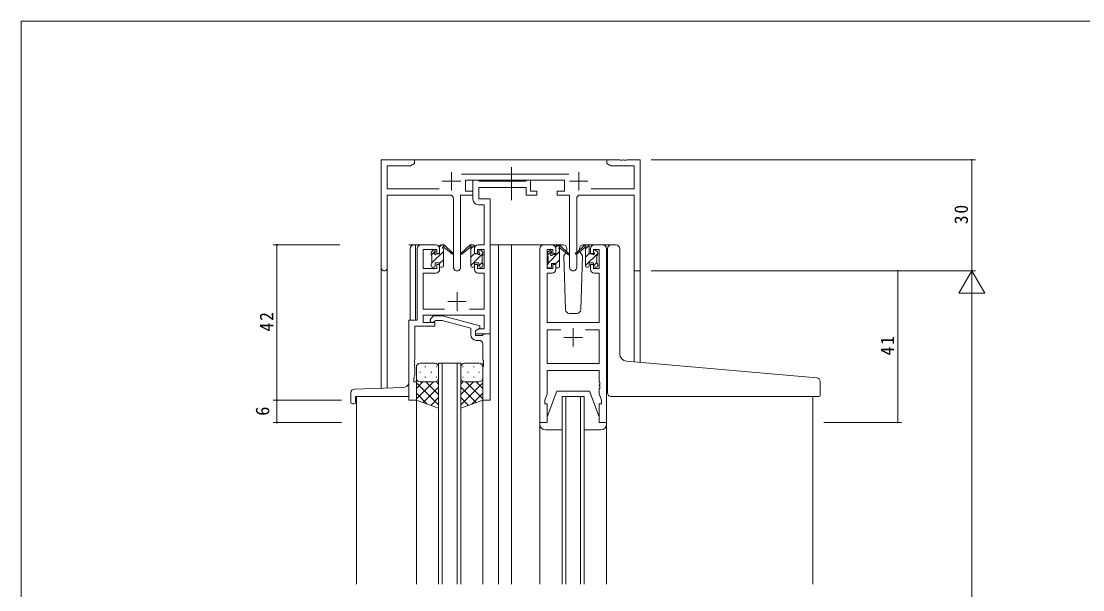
# Model space of a CAD drawing. Units: millimetres on the paper. Extents: x -420 to 373, y -297 to 267.
# Drawn here: x -417.7 to -130.6, y 110.7 to 264.4 of the extents above; entities that cross this region are included whole.
import ezdxf
from ezdxf.enums import TextEntityAlignment as Align

# ---------------------------------------------------------------- set-up
doc = ezdxf.new("R2010")
doc.units = ezdxf.units.MM
doc.linetypes.add('CHAIN2', pattern=[12, 9, -1, 1, -1])
for name, color, linetype, lineweight in [('0-1_YKK_ZWAK', 7, 'Continuous', 9), ('0-3_YKK_12', 2, 'Continuous', 9), ('0-4_YKK_D', 6, 'Continuous', 9), ('0-6_YKK_13', 4, 'Continuous', 9), ('0-7_YKK_11', 7, 'Continuous', 9)]:
    doc.layers.add(name, color=color, linetype=linetype, lineweight=lineweight)
doc.styles.add('ＭＳ ゴシック', font='')
doc.styles.get('ＭＳ ゴシック').set_extended_font_data('MS Gothic')

msp = doc.modelspace()

# ---------------------------------------------------------------- linework, layer by layer
at = {"layer": '0-1_YKK_ZWAK'}
for p in [(-417.7, -260.6), (352.3, 264.4)]:
    msp.add_line(p, (-417.7, 264.4), dxfattribs=at)
at = {"layer": '0-3_YKK_12'}
for p, q in [((-311.85, 226.906), (-258.85, 226.906)), ((-307.85, 203.906), (-312.852, 203.906)), ((-290.85, 203.906), (-285.15, 203.906)), ((-288.65, 203.906), (-288.65, 112.156)), ((-285.15, 203.906), (-276.45, 203.906)), ((-285.15, 203.906), (-285.15, 112.156)), ((-260.45, 203.906), (-258.21, 203.906)), ((-320.35, 165.192), (-320.35, 197.721)), ((-318.72, 165.249), (-318.72, 197.721)), ((-251.957, 172.308), (-251.98, 196.906)), ((-250.35, 196.906), (-251.98, 196.906)), ((-250.35, 196.906), (-250.35, 172.168)), ((-304.852, 171.906), (-298.852, 171.906)), ((-304.852, 112.156), (-304.852, 171.906)), ((-303.852, 171.906), (-303.852, 112.156)), ((-299.852, 112.156), (-299.852, 171.906)), ((-298.852, 171.906), (-298.852, 112.156)), ((-327.05, 162.906), (-327.05, 112.156)), ((-310.85, 162.406), (-310.85, 112.156)), ((-292.852, 162.406), (-292.852, 112.156)), ((-271.45, 162.906), (-265.45, 162.906)), ((-271.45, 112.156), (-271.45, 162.906)), ((-270.45, 162.906), (-270.45, 112.156)), ((-266.45, 112.156), (-266.45, 162.906)), ((-265.45, 162.906), (-265.45, 112.156)), ((-203.65, 162.89), (-203.65, 112.156)), ((-277.45, 156.206), (-277.45, 112.156)), ((-259.45, 156.206), (-259.45, 112.156))]:
    msp.add_line(p, q, dxfattribs=at)
at = {"layer": '0-4_YKK_D'}
for p, q in [((-247.35, 226.906), (-159.65, 226.906)), ((-160.65, 196.906), (-160.65, 226.906)), ((-331.55, 203.906), (-349.55, 203.906)), ((-348.55, 161.906), (-348.55, 203.906)), ((-247.35, 196.906), (-159.65, 196.906)), ((-247.35, 196.906), (-159.65, 196.906)), ((-200.65, 196.906), (-179.65, 196.906)), ((-180.65, 155.906), (-180.65, 196.906)), ((-160.65, 196.906), (-164.15, 190.844)), ((-160.65, 196.906), (-157.15, 190.844)), ((-160.65, 196.906), (-160.65, 184.781)), ((-164.15, 190.844), (-157.15, 190.844)), ((-160.65, 189.906), (-160.65, -146.094)), ((-331.09, 161.906), (-349.55, 161.906)), ((-331.55, 161.906), (-349.55, 161.906)), ((-348.55, 161.906), (-348.55, 155.906)), ((-331.09, 155.906), (-349.55, 155.906)), ((-200.65, 155.906), (-179.65, 155.906))]:
    msp.add_line(p, q, dxfattribs=at)
for centre, start, end in [((-160.65, 226.906), 90, 270), ((-160.65, 226.906), 270, 90), ((-348.55, 203.906), 90, 270), ((-348.55, 203.906), 270, 90), ((-180.65, 196.906), 90, 270), ((-180.65, 196.906), 270, 90), ((-348.55, 161.906), 90, 270), ((-348.55, 161.906), 90, 270), ((-348.55, 161.906), 270, 90), ((-348.55, 161.906), 270, 90), ((-348.55, 155.906), 90, 270), ((-348.55, 155.906), 270, 90), ((-180.65, 155.906), 90, 270), ((-180.65, 155.906), 270, 90)]:
    msp.add_arc(centre, 0.106, start, end, dxfattribs=at)
at = {"layer": '0-6_YKK_13', "linetype": 'CHAIN2'}
msp.add_line((-285.152, 215.976), (-285.152, 225.963), dxfattribs=at)
at = {"layer": '0-6_YKK_13'}
for p, q in [((-311.05, 203.906), (-311.55, 203.906)), ((-311.05, 183.536), (-311.05, 203.906)), ((-304.551, 203.394), (-304.039, 203.906)), ((-304.251, 203.906), (-303.46, 203.906)), ((-303.551, 203.406), (-303.551, 203.906)), ((-303.267, 203.835), (-301.084, 201.788)), ((-296.434, 203.835), (-298.616, 201.788)), ((-295.45, 203.906), (-296.24, 203.906)), ((-296.15, 203.406), (-296.15, 203.906)), ((-271.163, 203.906), (-274.15, 203.906)), ((-265.404, 203.835), (-267.586, 201.787)), ((-262.75, 203.906), (-265.737, 203.906)), ((-264.42, 203.906), (-265.21, 203.906)), ((-265.12, 203.406), (-265.12, 203.906)), ((-258.153, 203.907), (-256.853, 203.907)), ((-312.55, 183.536), (-312.55, 202.906)), ((-306.851, 201.206), (-306.851, 201.806)), ((-306.829, 201.116), (-305.751, 202.194)), ((-306.763, 202.018), (-306.263, 202.518)), ((-306.651, 199.049), (-303.551, 202.149)), ((-306.651, 198.906), (-306.651, 201.006)), ((-305.751, 202.306), (-305.751, 201.967)), ((-305.29, 201.506), (-304.551, 201.506)), ((-304.551, 201.506), (-304.551, 203.606)), ((-303.551, 198.206), (-303.551, 202.806)), ((-301.117, 201.443), (-303.257, 203.139)), ((-298.583, 201.443), (-296.443, 203.139)), ((-296.15, 202.815), (-295.197, 203.767)), ((-296.15, 198.206), (-296.15, 202.806)), ((-296.15, 198.325), (-292.85, 201.625)), ((-296.15, 200.57), (-295.15, 201.57)), ((-295.15, 201.506), (-295.15, 203.606)), ((-294.411, 201.506), (-295.15, 201.506)), ((-293.95, 202.306), (-293.95, 201.967)), ((-292.938, 202.018), (-293.438, 202.518)), ((-293.05, 198.906), (-293.05, 201.006)), ((-292.85, 201.206), (-292.85, 201.806)), ((-275.45, 201.064), (-274.354, 202.159)), ((-275.45, 201.006), (-275.45, 201.606)), ((-275.362, 201.818), (-274.862, 202.318)), ((-275.25, 199.019), (-272.15, 202.119)), ((-274.35, 202.106), (-274.35, 201.767)), ((-273.889, 201.306), (-273.15, 201.306)), ((-273.15, 203.364), (-272.808, 203.706)), ((-273.15, 201.306), (-273.15, 203.406)), ((-272.85, 203.706), (-272.059, 203.706)), ((-272.15, 203.206), (-272.15, 203.706)), ((-272.15, 198.006), (-272.15, 202.606)), ((-271.866, 203.635), (-269.683, 201.588)), ((-269.716, 201.243), (-271.856, 202.939)), ((-270.55, 201.704), (-270.993, 200.938)), ((-270.145, 202.406), (-270.364, 202.026)), ((-270.164, 202.941), (-270.145, 202.406)), ((-267.553, 201.443), (-265.413, 203.139)), ((-266.755, 202.406), (-266.736, 202.941)), ((-266.606, 202.147), (-266.755, 202.406)), ((-265.908, 200.938), (-266.606, 202.147)), ((-265.12, 202.815), (-264.167, 203.767)), ((-265.12, 198.206), (-265.12, 202.806)), ((-265.12, 198.324), (-261.82, 201.624)), ((-265.12, 200.569), (-264.12, 201.569)), ((-264.12, 201.506), (-264.12, 203.606)), ((-263.381, 201.506), (-264.12, 201.506)), ((-262.92, 202.306), (-262.92, 201.967)), ((-261.908, 202.018), (-262.408, 202.518)), ((-262.02, 198.906), (-262.02, 201.006)), ((-261.82, 201.206), (-261.82, 201.806)), ((-255.853, 174.482), (-255.853, 202.907)), ((-306.851, 198.206), (-306.851, 198.706)), ((-305.751, 199.106), (-304.551, 199.106)), ((-305.751, 199.106), (-305.751, 198.206)), ((-304.551, 198.904), (-303.551, 199.904)), ((-304.551, 199.106), (-304.551, 198.206)), ((-295.15, 199.106), (-295.15, 198.206)), ((-293.95, 199.106), (-295.15, 199.106)), ((-293.95, 198.279), (-293.05, 199.179)), ((-293.95, 199.106), (-293.95, 198.206)), ((-292.85, 198.206), (-292.85, 198.706)), ((-275.45, 198.006), (-275.45, 198.506)), ((-275.25, 198.706), (-275.25, 200.806)), ((-274.35, 198.906), (-273.15, 198.906)), ((-274.35, 198.906), (-274.35, 198.006)), ((-273.15, 198.874), (-272.15, 199.874)), ((-273.15, 198.906), (-273.15, 198.006)), ((-270.993, 200.938), (-270.484, 186.371)), ((-266.416, 186.371), (-265.908, 200.938)), ((-264.12, 199.106), (-264.12, 198.206)), ((-262.92, 199.106), (-264.12, 199.106)), ((-262.92, 198.279), (-262.02, 199.179)), ((-262.92, 199.106), (-262.92, 198.206)), ((-261.82, 198.206), (-261.82, 198.706)), ((-306.051, 197.906), (-306.551, 197.906)), ((-303.851, 197.906), (-304.251, 197.906)), ((-295.85, 197.906), (-295.45, 197.906)), ((-293.65, 197.906), (-293.15, 197.906)), ((-274.65, 197.706), (-275.15, 197.706)), ((-272.45, 197.706), (-272.85, 197.706)), ((-264.82, 197.906), (-264.42, 197.906)), ((-262.62, 197.906), (-262.12, 197.906)), ((-269.484, 185.406), (-267.416, 185.406)), ((-202.566, 167.987), (-254.027, 172.49)), ((-310.852, 170.906), (-310.852, 167.906)), ((-309.932, 169.542), (-309.732, 169.542)), ((-305.852, 171.906), (-309.852, 171.906)), ((-308.517, 170.957), (-308.317, 170.957)), ((-306.902, 169.542), (-306.702, 169.542)), ((-305.487, 170.957), (-305.287, 170.957)), ((-304.852, 167.906), (-304.852, 170.906)), ((-298.854, 167.906), (-298.854, 170.906)), ((-298.219, 170.957), (-298.419, 170.957)), ((-297.854, 171.906), (-293.854, 171.906)), ((-296.804, 169.542), (-297.004, 169.542)), ((-295.189, 170.957), (-295.389, 170.957)), ((-293.774, 169.542), (-293.974, 169.542)), ((-292.854, 170.906), (-292.854, 167.906)), ((-259.45, 168.89), (-259.45, 169.705)), ((-310.852, 161.906), (-310.852, 167.906)), ((-309.06, 166.906), (-310.852, 165.114)), ((-306.232, 166.906), (-310.852, 162.286)), ((-310.852, 166.638), (-304.852, 160.638)), ((-309.852, 166.906), (-306.252, 166.906)), ((-309.452, 166.906), (-305.852, 166.906)), ((-308.517, 168.127), (-308.317, 168.127)), ((-308.292, 166.906), (-304.852, 163.466)), ((-305.52, 166.963), (-304.852, 166.294)), ((-305.487, 168.127), (-305.287, 168.127)), ((-304.852, 168.127), (-304.852, 159.763)), ((-298.854, 168.127), (-298.854, 159.763)), ((-298.186, 166.963), (-298.854, 166.294)), ((-295.414, 166.906), (-298.854, 163.466)), ((-292.854, 166.638), (-298.854, 160.638)), ((-298.219, 168.127), (-298.419, 168.127)), ((-294.254, 166.906), (-297.854, 166.906)), ((-297.474, 166.906), (-292.854, 162.286)), ((-293.854, 166.906), (-297.454, 166.906)), ((-295.189, 168.127), (-295.389, 168.127)), ((-294.646, 166.906), (-292.854, 165.114)), ((-292.854, 161.906), (-292.854, 167.906)), ((-201.653, 163.207), (-201.653, 166.991)), ((-328.55, 161.206), (-328.55, 163.94)), ((-314.48, 165.397), (-327.585, 164.94)), ((-310.852, 163.809), (-307.891, 160.848)), ((-304.852, 165.457), (-309.048, 161.262)), ((-298.854, 165.457), (-294.658, 161.262)), ((-292.854, 163.809), (-295.815, 160.848)), ((-275.45, 157.406), (-272.85, 164.406)), ((-272.85, 164.406), (-264.05, 164.406)), ((-261.45, 157.406), (-264.05, 164.406)), ((-328.25, 160.906), (-327.65, 160.906)), ((-312.85, 162.906), (-327.35, 162.906)), ((-327.35, 161.206), (-327.35, 162.906)), ((-304.852, 159.763), (-310.852, 161.906)), ((-304.852, 162.629), (-306.964, 160.517)), ((-298.854, 162.629), (-296.742, 160.517)), ((-298.854, 159.763), (-292.854, 161.906)), ((-258.153, 162.907), (-201.953, 162.907)), ((-277.45, 155.906), (-275.45, 155.906)), ((-277.45, 155.406), (-277.45, 155.906)), ((-275.45, 155.906), (-275.45, 157.406)), ((-261.45, 157.406), (-261.45, 155.906)), ((-261.45, 155.906), (-259.45, 155.906)), ((-259.45, 155.906), (-259.45, 155.406)), ((-271.45, 153.906), (-275.95, 153.906)), ((-260.95, 153.906), (-265.45, 153.906))]:
    msp.add_line(p, q, dxfattribs=at)
msp.add_lwpolyline([(-259.153, 163.907), (-259.153, 172.938), (-259.153, 202.907)], dxfattribs=at)
for centre, radius, start, end in [((-311.55, 202.906), 1, 90, 180), ((-304.251, 203.606), 0.3, 90, 180), ((-303.46, 203.606), 0.3, 49.8974, 90), ((-296.24, 203.606), 0.3, 90, 130.10258), ((-295.45, 203.606), 0.3, 0, 90), ((-271.163, 202.906), 1, 2, 90), ((-265.737, 202.906), 1, 90, 178), ((-265.21, 203.606), 0.3, 90, 130.10258), ((-264.42, 203.606), 0.3, 0, 90), ((-258.153, 202.907), 1, 90, 180), ((-256.853, 202.907), 1, 0, 90), ((-306.551, 201.806), 0.3, 135, 180), ((-306.651, 201.206), 0.2, 180, 270), ((-306.051, 202.306), 0.3, 0, 135), ((-305.751, 201.506), 0.25, 123.05573, 326.94426), ((-306.051, 201.967), 0.3, 303.05573, 0), ((-305.29, 201.206), 0.3, 90, 146.94426), ((-303.551, 203.206), 0.2, 20.88332, 233.1301), ((-303.851, 202.806), 0.3, 0, 53.1301), ((-303.083, 203.384), 0.3, 200.88332, 234.62001), ((-301.001, 201.606), 0.2, 234.62001, 114.62001), ((-298.699, 201.606), 0.2, 65.37997, 305.37997), ((-296.617, 203.384), 0.3, 305.37997, 339.11667), ((-296.15, 203.206), 0.2, 306.86989, 159.11667), ((-295.85, 202.806), 0.3, 126.86989, 180), ((-294.411, 201.206), 0.3, 33.05573, 90), ((-293.95, 201.506), 0.25, 213.05573, 56.94426), ((-293.65, 202.306), 0.3, 45, 180), ((-293.65, 201.967), 0.3, 180, 236.94426), ((-293.05, 201.206), 0.2, 270, 0), ((-293.15, 201.806), 0.3, 0, 45), ((-275.15, 201.606), 0.3, 135, 180), ((-275.25, 201.006), 0.2, 180, 270), ((-274.65, 202.106), 0.3, 0, 135), ((-274.35, 201.306), 0.25, 123.05573, 326.94426), ((-274.65, 201.767), 0.3, 303.05573, 0), ((-273.889, 201.006), 0.3, 90, 146.94426), ((-272.85, 203.406), 0.3, 90, 180), ((-272.15, 203.006), 0.2, 20.88332, 233.1301), ((-272.45, 202.606), 0.3, 0, 53.1301), ((-272.059, 203.406), 0.3, 49.8974, 90), ((-271.682, 203.184), 0.3, 200.88332, 234.62001), ((-269.6, 201.406), 0.2, 234.62001, 114.62001), ((-267.669, 201.606), 0.2, 65.37997, 305.37997), ((-265.587, 203.384), 0.3, 305.37997, 339.11667), ((-265.12, 203.206), 0.2, 306.86989, 159.11667), ((-264.82, 202.806), 0.3, 126.86989, 180), ((-263.381, 201.206), 0.3, 33.05573, 90), ((-262.92, 201.506), 0.25, 213.05573, 56.94426), ((-262.62, 202.306), 0.3, 45, 180), ((-262.62, 201.967), 0.3, 180, 236.94426), ((-262.02, 201.206), 0.2, 270, 0), ((-262.12, 201.806), 0.3, 0, 45), ((-306.651, 198.706), 0.2, 90, 180), ((-306.551, 198.206), 0.3, 180, 270), ((-306.051, 198.206), 0.3, 270, 0), ((-304.251, 198.206), 0.3, 180, 270), ((-303.851, 198.206), 0.3, 270, 0), ((-295.85, 198.206), 0.3, 180, 270), ((-295.45, 198.206), 0.3, 270, 0), ((-293.65, 198.206), 0.3, 180, 270), ((-293.15, 198.206), 0.3, 270, 0), ((-293.05, 198.706), 0.2, 0, 90), ((-275.25, 198.506), 0.2, 90, 180), ((-264.82, 198.206), 0.3, 180, 270), ((-264.42, 198.206), 0.3, 270, 0), ((-262.62, 198.206), 0.3, 180, 270), ((-262.12, 198.206), 0.3, 270, 0), ((-262.02, 198.706), 0.2, 0, 90), ((-275.15, 198.006), 0.3, 180, 270), ((-274.65, 198.006), 0.3, 270, 0), ((-272.85, 198.006), 0.3, 180, 270), ((-272.45, 198.006), 0.3, 270, 0), ((-269.484, 186.406), 1, 182, 270), ((-267.416, 186.406), 1, 270, 358), ((-253.853, 174.482), 2, 180, 264.99998), ((-309.852, 170.906), 1, 90, 180), ((-305.852, 170.906), 1, 0, 90), ((-297.854, 170.906), 1, 90, 180), ((-293.854, 170.906), 1, 0, 90), ((-309.852, 167.906), 1, 180, 270), ((-309.852, 167.906), 1, 180, 270), ((-305.852, 167.906), 1, 270, 0), ((-305.852, 167.906), 1, 270, 0), ((-297.854, 167.906), 1, 180, 270), ((-297.854, 167.906), 1, 180, 270), ((-293.854, 167.906), 1, 270, 0), ((-293.854, 167.906), 1, 270, 0), ((-202.653, 166.991), 1, 0, 85), ((-327.55, 163.94), 1, 91.99998, 180), ((-314.55, 167.396), 2, 272, 328.2117), ((-258.153, 163.907), 1, 180, 224.427), ((-328.25, 161.206), 0.3, 180, 270), ((-327.65, 161.206), 0.3, 270, 0), ((-258.153, 163.907), 1, 224.427, 238.63301), ((-258.153, 163.907), 1, 224.427, 270), ((-201.953, 163.207), 0.3, 270, 0), ((-275.95, 155.406), 1.5, 180, 270), ((-260.95, 155.406), 1.5, 270, 0)]:
    msp.add_arc(centre, radius, start, end, dxfattribs=at)
at = {"layer": '0-7_YKK_11'}
for p, q in [((-303.85, 221.106), (-298.85, 221.106)), ((-301.35, 223.606), (-301.35, 218.606)), ((-269.648, 223.036), (-298.658, 223.036)), ((-269.45, 221.106), (-264.45, 221.106)), ((-266.95, 223.606), (-266.95, 218.606)), ((-300.8, 216.406), (-300.8, 197.856)), ((-267.5, 197.856), (-267.5, 216.406)), ((-305.55, 203.906), (-309.65, 203.906)), ((-276.45, 203.906), (-274.15, 203.906)), ((-262.75, 203.906), (-260.45, 203.906)), ((-299.85, 191.106), (-299.85, 186.106)), ((-302.35, 188.606), (-297.35, 188.606)), ((-268.45, 181.406), (-268.45, 176.406)), ((-265.1, 180.976), (-261.38, 180.976)), ((-293.852, 178.106), (-294.652, 178.106)), ((-270.95, 178.906), (-265.95, 178.906))]:
    msp.add_line(p, q, dxfattribs=at)
for points in [[(-304.701, 219.036), (-318.72, 219.036), (-318.72, 225.276), (-312.441, 225.276), (-311.35, 225.906), (-311.35, 226.906), (-320.35, 226.906), (-320.35, 197.721)], [(-266.5, 217.406), (-251.98, 217.406), (-251.98, 196.906), (-250.35, 196.906), (-250.35, 226.906), (-253.892, 226.906), (-254.075, 226.786), (-254.625, 226.786), (-254.808, 226.906), (-254.892, 226.906), (-255.075, 226.786), (-255.625, 226.786), (-255.808, 226.906), (-259.35, 226.906), (-259.35, 225.906), (-258.259, 225.276), (-251.98, 225.276), (-251.98, 219.036), (-263.6, 219.036)], [(-310.65, 202.906), (-310.65, 183.536), (-312.85, 183.536), (-312.85, 161.906), (-310.85, 161.906), (-310.85, 166.906), (-311.55, 166.906), (-311.55, 167.906), (-311.22, 168.813), (-311.22, 170.948), (-311.34, 171.131), (-311.34, 171.681), (-311.22, 171.864), (-311.22, 171.948), (-311.34, 172.131), (-311.34, 172.681), (-311.22, 172.864), (-311.22, 181.906), (-305.85, 181.906), (-305.85, 182.906), (-309.02, 182.906), (-309.02, 184.906), (-292.48, 184.906), (-292.48, 181.206), (-293.984, 181.206), (-294.85, 180.706), (-294.85, 179.906), (-290.85, 179.906), (-290.85, 203.906), (-290.85, 216.406), (-293.92, 216.406), (-293.92, 219.476), (-281.15, 219.476), (-281.15, 217.406), (-278.25, 217.406), (-278.25, 218.406), (-279.95, 218.406), (-279.95, 221.406), (-280.85, 221.406), (-281.125, 221.226)], [(-298.9, 197.856), (-298.9, 217.406), (-295.55, 217.406), (-295.55, 218.406), (-297.55, 218.406), (-297.55, 221.406), (-270.75, 221.406), (-270.75, 218.406), (-272.75, 218.406), (-272.75, 217.406), (-269.4, 217.406), (-269.4, 197.856)], [(-281.125, 221.226), (-281.308, 221.106), (-293.762, 221.106), (-293.945, 221.226), (-294.22, 221.406), (-295.55, 221.406), (-295.55, 216.276)], [(-318.72, 197.721), (-318.72, 217.406), (-301.8, 217.406)], [(-294.05, 214.776), (-292.48, 214.776), (-292.48, 203.906), (-294.15, 203.906)], [(-304.55, 197.306), (-304.55, 198.606), (-305.35, 198.606), (-305.35, 197.506), (-309.02, 197.506), (-309.02, 202.706), (-305.35, 202.706), (-305.35, 201.606), (-304.55, 201.606), (-304.55, 202.906)], [(-295.15, 202.906), (-295.15, 201.606), (-294.35, 201.606), (-294.35, 202.706), (-292.48, 202.706), (-292.48, 197.506), (-294.35, 197.506), (-294.35, 198.606), (-295.15, 198.606), (-295.15, 197.306)], [(-259.45, 202.906), (-259.45, 155.906), (-261.45, 155.906), (-261.45, 160.906), (-260.75, 160.906), (-260.75, 161.906), (-261.38, 163.637), (-261.38, 164.948), (-261.26, 165.131), (-261.26, 165.681), (-261.38, 165.864), (-261.38, 165.948), (-261.26, 166.131), (-261.26, 166.681), (-261.38, 166.864), (-261.38, 169.906), (-275.52, 169.906), (-275.52, 163.637), (-276.15, 161.906), (-276.15, 160.906), (-275.45, 160.906), (-275.45, 155.906), (-277.45, 155.906), (-277.45, 202.906)], [(-273.15, 202.906), (-273.15, 201.606), (-273.95, 201.606), (-273.95, 202.706), (-275.45, 202.706), (-275.45, 197.506), (-273.95, 197.506), (-273.95, 198.606), (-273.15, 198.606), (-273.15, 197.306)], [(-263.75, 197.306), (-263.75, 198.606), (-262.95, 198.606), (-262.95, 197.506), (-261.45, 197.506), (-261.45, 202.706), (-262.95, 202.706), (-262.95, 201.606), (-263.75, 201.606), (-263.75, 202.906)], [(-303.201, 186.536), (-309.02, 186.536), (-309.02, 196.306), (-305.55, 196.306)], [(-294.15, 196.306), (-292.48, 196.306), (-292.48, 186.536), (-296.5, 186.536)], [(-274.15, 196.306), (-275.52, 196.306), (-275.52, 182.906), (-261.38, 182.906), (-261.38, 196.306), (-262.75, 196.306)], [(-306.976, 183.93), (-306.201, 184.706), (-303.755, 184.706), (-293.652, 181.999), (-293.652, 181.399), (-294.852, 180.706), (-294.852, 179.406), (-293.052, 179.406), (-292.852, 179.606), (-292.552, 179.906), (-290.852, 179.906)], [(-296.152, 179.606), (-296.152, 181.426), (-303.913, 183.506), (-305.703, 183.506), (-306.128, 183.082)], [(-265.1, 180.976), (-261.38, 180.976), (-261.38, 171.836), (-275.52, 171.836), (-275.52, 180.976), (-271.801, 180.976)], [(-290.852, 179.906), (-290.852, 161.906), (-292.852, 161.906), (-292.852, 170.948), (-292.732, 171.131), (-292.732, 171.681), (-292.852, 171.864), (-292.852, 171.948), (-292.732, 172.131), (-292.732, 172.681), (-292.852, 172.864), (-292.852, 177.106)]]:
    msp.add_lwpolyline(points, dxfattribs=at)
for centre, radius, start, end in [((-301.8, 216.406), 1, 0, 89.99998), ((-294.05, 216.276), 1.5, 180, 269.99998), ((-266.5, 216.406), 1, 90, 179.99998), ((-309.65, 202.906), 1, 90, 179.99998), ((-305.55, 202.906), 1, 0, 89.99998), ((-294.15, 202.906), 1, 90, 179.99998), ((-276.45, 202.906), 1, 90, 179.99998), ((-274.15, 202.906), 1, 0, 89.99998), ((-262.75, 202.906), 1, 90, 179.99998), ((-260.45, 202.906), 1, 0, 89.99998), ((-319.535, 197.721), 0.815, 179.99998, 0), ((-305.55, 197.306), 1, 270, 359.99998), ((-299.85, 197.856), 0.95, 179.99998, 0), ((-294.15, 197.306), 1, 180, 269.99998), ((-274.15, 197.306), 1, 270, 359.99998), ((-268.45, 197.856), 0.95, 179.99998, 0), ((-262.75, 197.306), 1, 180, 269.99998), ((-306.552, 183.506), 0.6, 134.99998, 315), ((-294.652, 179.606), 1.5, 180, 269.99998), ((-293.852, 177.106), 1, 0, 89.99998)]:
    msp.add_arc(centre, radius, start, end, dxfattribs=at)

# ---------------------------------------------------------------- texts
at = {"layer": '0-4_YKK_D', "color": 3, "style": 'ＭＳ ゴシック'}
msp.add_text('6', height=3.666, rotation=90, dxfattribs=at).set_placement((-349.55, 157.706), align=Align.BOTTOM_LEFT)
at = {"layer": '0-4_YKK_D', "color": 3, "char_height": 3.666, "attachment_point": 7, "rotation": 90, "style": 'ＭＳ ゴシック'}
for s, insert in [('\\T1.21;\\W0.95;30', (-161.65, 209.506)), ('\\T1.21;\\W0.95;42', (-349.55, 180.506)), ('\\T1.21;\\W0.95;41', (-181.65, 174.006))]:
    msp.add_mtext(s, dxfattribs=dict(at, insert=insert))

doc.saveas('drawing.dxf')
